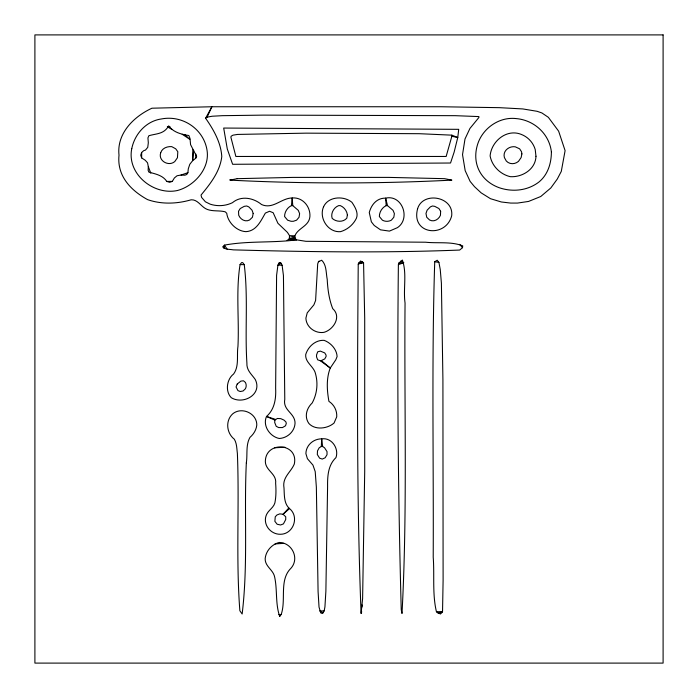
<?xml version="1.0" encoding="UTF-8"?>
<svg xmlns="http://www.w3.org/2000/svg" width="698" height="698" viewBox="0 0 698 698"><rect width="100%" height="100%" fill="white"/><g stroke="black" fill="none" stroke-linecap="round" stroke-linejoin="round"><path stroke-width="1.05" d="M358.231 264.071C357.306 380.515 356.591 497.098 361.084 613.472L362.611 598.544L364.705 471.63L364.705 318.323L363.562 262.614L360.517 260.973L358.231 264.071L363.562 262.614L358.615 262.971L362.419 261.514M192.849 149.721L192.665 160.645L189.804 164.292L188.286 168.837L187.902 172.668L186.759 174.483L184.857 175.215L181.052 175.032L177.056 175.756L174.395 177.946L172.301 181.401L169.631 182.318L166.778 181.401C162.704 175.189 155.366 173.977 148.892 172.118L148.133 170.295L148.316 166.656L147.557 162.835L145.271 160.287L141.659 157.914L140.708 155.183L141.659 152.452L143.753 150.637L145.463 150.087L147.749 147.357L148.316 142.802L147.941 137.89L148.892 135.7C156.884 133.449 163.943 134.182 168.68 125.876C173.47 132.393 181.218 134.313 188.853 135.525L189.996 138.431L190.571 144.626L196.662 156.457L195.71 158.28L192.665 160.645L193.616 150.454M398.384 264.612C397.092 379.616 398.096 494.673 401.237 609.651L402.004 613.472C407.553 510.133 404.133 406.472 405.049 303.028C403.095 288.989 407.126 273.529 402.38 260.057L398.959 262.971L398.384 264.612L403.714 262.797L400.669 261.157M434.732 261.698C431.565 360.168 433.685 458.708 433.214 557.205C434.584 575.353 432.202 593.981 436.451 611.832L440.447 614.013L442.541 611.465L443.108 580.151L442.916 379.503L441.398 283.187L440.255 269.533L438.92 262.431L437.21 260.241L434.732 261.698L438.92 262.431M195.71 158.28L195.894 154.092M321.307 446.511L321.691 438.859C331.864 437.323 339.141 448.631 335.965 457.618C328.069 465.077 327.449 476.071 327.589 486.384L325.879 591.258L324.928 606.911L324.169 610.925L322.267 613.472L320.74 612.923L319.03 607.094L318.079 591.442L316.36 487.108L315.217 471.63L312.94 465.077L307.417 458.708L305.899 453.604C306.038 445.193 313.437 438.789 321.691 438.859L322.642 446.511L324.544 447.784L327.022 451.606L327.022 454.703L325.12 457.792L322.267 459.066L319.597 458.158L317.311 454.52L317.503 450.873L319.222 447.784L321.307 446.511L322.642 446.511M361.468 613.472L361.625 611.335M361.957 607.068L362.122 604.939M274.872 420.109L274.689 422.473L276.207 426.295L278.685 427.569L282.489 427.569L285.534 425.754L286.293 423.381L285.91 421.924L284.007 420.109L280.779 418.652L277.35 418.468L274.872 420.109L266.505 416.462C262.396 425.78 269.882 436.573 279.252 438.492C287.428 438.03 294.617 431.573 295.045 423.197C295.079 412.954 282.655 410.537 284.775 399.352L283.44 275.536L282.105 265.161L280.395 262.614L278.868 263.155L277.917 265.161L276.591 275.352L275.64 388.245C276.138 398.654 274.654 409.36 266.505 416.462L275.448 419.376M291.432 205.622L292.767 205.622L298.282 210.351L299.616 213.632L299.041 217.27L296.571 220.184L293.334 221.283L291.049 221.283L287.628 220.184L284.583 216.546C284.531 212.052 287.34 207.507 291.432 205.622L292.192 197.97C302.688 197.063 310.654 206.66 309.895 216.729C308.978 226.3 298.037 227.853 294.861 235.845L295.237 238.576L296.571 239.85L305.899 241.307L425.597 242.215C437.821 243.523 451.109 241.29 462.713 245.862L462.521 247.677L459.668 250.05C384.293 253.016 308.769 251.952 233.385 249.867C230 249.212 225.986 249.727 223.116 247.502L223.116 246.586L224.442 245.129C248.139 240.679 272.691 243.096 296.571 239.85L288.579 239.484L287.053 240.4M279.636 616.203L281.154 614.563C286.381 599.73 278.877 579.986 291.049 568.137C299.669 558.391 292.096 542.625 279.252 542.459C271.819 544.274 265.868 551.01 265.17 558.662C264.943 566.645 273.494 569.856 274.689 577.237C277.438 590.072 275.291 603.718 279.636 616.203L280.011 616.203M240.051 264.612C235.784 291.572 239.301 319.195 237.957 346.365C236.578 355.378 239.353 366.267 233.577 374.041C226.71 379.223 225.053 391.438 231.291 397.712C243.34 405.041 262.623 394.361 255.276 379.503C251.673 374.303 246.455 370.333 246.9 363.117C244.789 330.337 248.287 297.235 244.239 264.612L242.712 262.614L241.569 262.614L240.051 264.612L244.239 264.612M451.859 136.25L446.153 156.457L235.863 156.457L230.916 137.34L231.108 136.25L233.01 135.159L237.573 134.426L306.09 133.152L419.324 133.702L451.859 135.159L457.766 137.523L454.145 152.094L450.533 163.018L232.626 164.292L227.295 148.997L223.683 128.057L458.717 129.331L457.766 137.523L451.859 136.25L451.859 135.159M318.454 261.698L317.695 263.888L315.601 300.48L313.891 304.851L307.225 312.861L305.899 318.14C306.169 327.188 315.287 333.801 323.977 332.344C333.574 329.648 341.793 316.63 332.728 308.673C329.072 299.346 327.711 289.321 327.214 279.366C325.94 272.988 326.725 265.109 321.691 260.241L318.454 261.698L319.03 261.157M207.123 117.133L211.887 106.75L440.822 106.75L499.436 107.667L522.846 108.94L537.12 111.305L541.884 112.945L548.349 117.316L558.627 131.154L565.101 150.637L561.288 171.394L557.292 179.037L550.827 187.963L540.741 196.513L528.561 201.434L517.523 203.074L510.666 203.074L501.347 201.984L490.493 198.703L481.175 192.875L474.509 186.689L470.129 181.401L465.182 170.661L462.521 154.642L464.999 138.981L469.946 128.423L478.889 117.5L478.889 116.583L455.288 115.676L263.268 115.126L222.348 115.676L212.262 116.226L207.123 117.133L205.605 118.224C213.501 129.54 220.961 142.54 221.781 156.64C219.922 171.769 210.299 183.818 201.033 195.065L201.609 197.429L205.413 201.801L210.168 204.165A30.04 30.04 0 0 0 232.434 202.708C241.159 195.309 253.461 197.857 261.558 204.531C272.935 209.697 281.399 198.014 292.192 197.97L292.767 205.622M205.605 118.224L211.887 106.75L151.937 108.207C133.763 116.601 116.583 133.449 119.009 155.183C116.854 175.861 130.692 190.336 147.557 199.611C161.482 204.531 177.126 203.921 191.139 199.794C198.127 199.384 201.233 207.271 207.315 209.444C213.126 211.573 219.338 210.281 225.201 211.808L226.728 213.265C227.888 222.47 236.587 231.169 245.949 231.657C256.515 231.038 260.79 220.882 265.362 213.082L269.55 211.267L273.162 212.724L277.917 223.281L287.436 232.39L289.53 235.662L289.338 238.393L288.579 239.484L295.237 238.576L289.338 238.393L294.861 237.303L289.53 235.662L294.861 235.845M288.771 508.048L283.056 514.243L279.819 513.876L276.966 514.967L275.256 516.79L274.872 521.336L277.158 524.25L280.587 524.983L283.44 523.893L285.726 519.521L285.726 516.79L283.056 514.243L289.53 508.598C299.608 516.79 293.378 534.127 280.587 534.267C270.344 534.642 262.055 523.84 266.688 514.243C268.817 509.95 273.537 507.664 274.872 502.953C276.164 496.47 276.129 489.848 275.64 483.286C276.836 473.794 265.659 470.653 265.362 461.806C265.118 440.604 298.936 442.672 294.286 464.17C290.638 472.52 282.062 477.406 284.007 488.024C284.426 494.926 283.789 503.59 289.53 508.598M386.203 205.622C382.111 207.507 379.311 212.052 379.354 216.546L382.399 220.184A9.257 9.257 0 0 0 391.342 220.184L393.82 217.27L394.387 213.632L393.061 210.351L387.538 205.622L385.636 198.153C376.92 197.866 371.301 204.662 369.268 212.541L371.362 221.824L374.215 225.471L380.497 229.834L389.44 231.108L397.432 227.653C410.982 218.657 402.135 194.28 385.636 198.153L386.203 205.622L387.538 205.622M321.307 360.569L324.736 358.929L326.071 356.565L326.071 355.108L324.736 352.918L320.356 351.103L317.695 351.827L316.552 354.924L316.552 356.922L317.695 359.836L320.356 360.753L330.259 368.029C326.141 378.56 326.952 390.444 328.924 401.35C334.124 404.727 337.151 410.555 336.724 416.828L334.063 423.023C327.51 428.747 315.278 430.352 308.944 423.564C304.058 416.846 306.509 408.382 312.181 402.99A39.446 39.446 0 0 0 315.601 374.041C314.17 366.546 304.982 362.698 305.707 354.558C308.123 346.601 315.479 339.786 324.169 340.354C330.843 342.875 336.741 349.253 337.108 356.565L335.773 359.836L330.259 368.029L321.307 360.569L320.356 360.753M181.052 175.032L187.902 172.668M229.965 179.77L232.033 179.456M442.157 612.556L437.777 612.923L442.541 611.465L436.451 611.832M275.064 543.917L283.632 543.367M274.497 447.784L284.959 447.235M398.959 262.971L403.714 262.797M170.015 126.783L167.354 126.783L172.109 129.514M166.778 181.401L172.301 181.401M278.868 263.155L281.154 263.155L277.917 265.161L282.105 265.161M324.169 610.925L319.789 610.925L323.218 612.923M278.868 614.563L281.154 614.563M182.195 134.252L189.804 139.347L184.673 134.426M459.668 244.405L462.521 247.677M227.112 249.134L224.442 245.129L224.067 248.226L223.116 246.586M148.316 166.656L150.794 173.209M141.659 152.452L141.659 157.914M246.333 462.896C243.907 513.152 248.226 564.01 242.145 614.013L239.859 610.741C235.837 558.426 239.484 505.832 237.381 453.43C236.744 448.648 236.875 443.492 234.336 439.225C226.597 433.196 225.157 420.842 232.626 413.914C241.499 406.419 256.925 413.155 256.794 425.021C256.306 429.951 253.627 434.191 249.945 437.402C245.6 445.123 247.65 454.494 246.333 462.896M440.639 211.267L440.447 215.272C438.737 219.425 433.886 222.357 429.593 220.001L426.74 217.27L425.981 213.448L427.124 210.177L430.361 206.896L432.455 205.989L434.732 206.346L438.92 208.536L440.639 211.267M131.765 148.63C126.582 173.785 153.499 195.658 177.44 190.51C194.114 186.069 209.688 168.855 207.123 150.82C204.052 129.2 182.658 114.804 161.447 118.957C146.257 121.016 134.714 133.955 131.765 148.63M551.394 151.911C551.359 163.149 547.956 174.587 539.022 181.951C527.592 190.79 512.323 192.316 498.869 187.596C480.73 180.843 471.892 163.707 477.362 145.175C482.013 128.746 498.965 116.505 516.188 118.59C534.11 120.117 549.274 133.807 551.394 151.911M160.688 152.818C157.966 160.845 168.698 166.848 174.77 161.561L177.44 157.739L177.816 151.728L175.722 148.814L171.725 146.632C167.215 146.275 162.119 148.116 160.688 152.818M417.605 208.719C410.625 234.729 445.778 238.376 451.676 215.822C454.014 196.487 422.866 191.051 417.605 208.719M347.386 214.905L346.81 218.186C343.076 222.505 336.174 222.025 332.161 218.369C330.52 213.3 333.775 207.489 338.626 205.622L340.345 205.622C344.123 207.201 346.88 210.822 347.386 214.905M253.182 213.448L252.423 217.27L249.561 220.001C245.277 222.357 240.426 219.425 238.716 215.272L238.524 211.267L240.243 208.536L244.239 206.346L246.708 205.989L248.802 206.896L252.039 210.177L253.182 213.448M535.977 156.282C535.602 169.274 522.305 177.423 510.29 176.673C500.326 174.352 491.942 166.072 490.118 155.916C491.331 141.319 506.678 128.432 521.327 134.426A23.156 23.156 0 0 1 535.218 149.547L535.977 156.282M521.895 153.909L521.136 157.556L518.474 161.378C514.897 164.458 509.575 164.571 506.294 161.011L504.392 157.556C502.499 150.977 509.051 145.821 515.237 146.807L519.617 148.814L521.519 151.728L521.895 153.909M323.593 206.713C318.602 217.916 327.964 232.713 340.528 231.657A25.643 25.643 0 0 0 355.369 220.184C359.496 214.234 355.326 207.472 351.949 202.341C343.835 195.553 328.357 196.312 323.593 206.713M237.198 384.057L236.055 386.971L237.957 390.61L240.243 391.517L243.096 390.976L245.382 388.786A6.657 6.657 0 0 0 245.382 382.417L243.471 380.776L240.81 381.143L237.198 384.057M237.198 178.671L229.965 180.128C303.787 183.862 378.037 183.862 451.859 180.128L444.635 178.671L388.681 177.397L293.143 177.397L237.198 178.671M663.1 34.9L34.9 34.9L34.9 663.1L663.1 663.1L663.1 34.9"/></g></svg>
